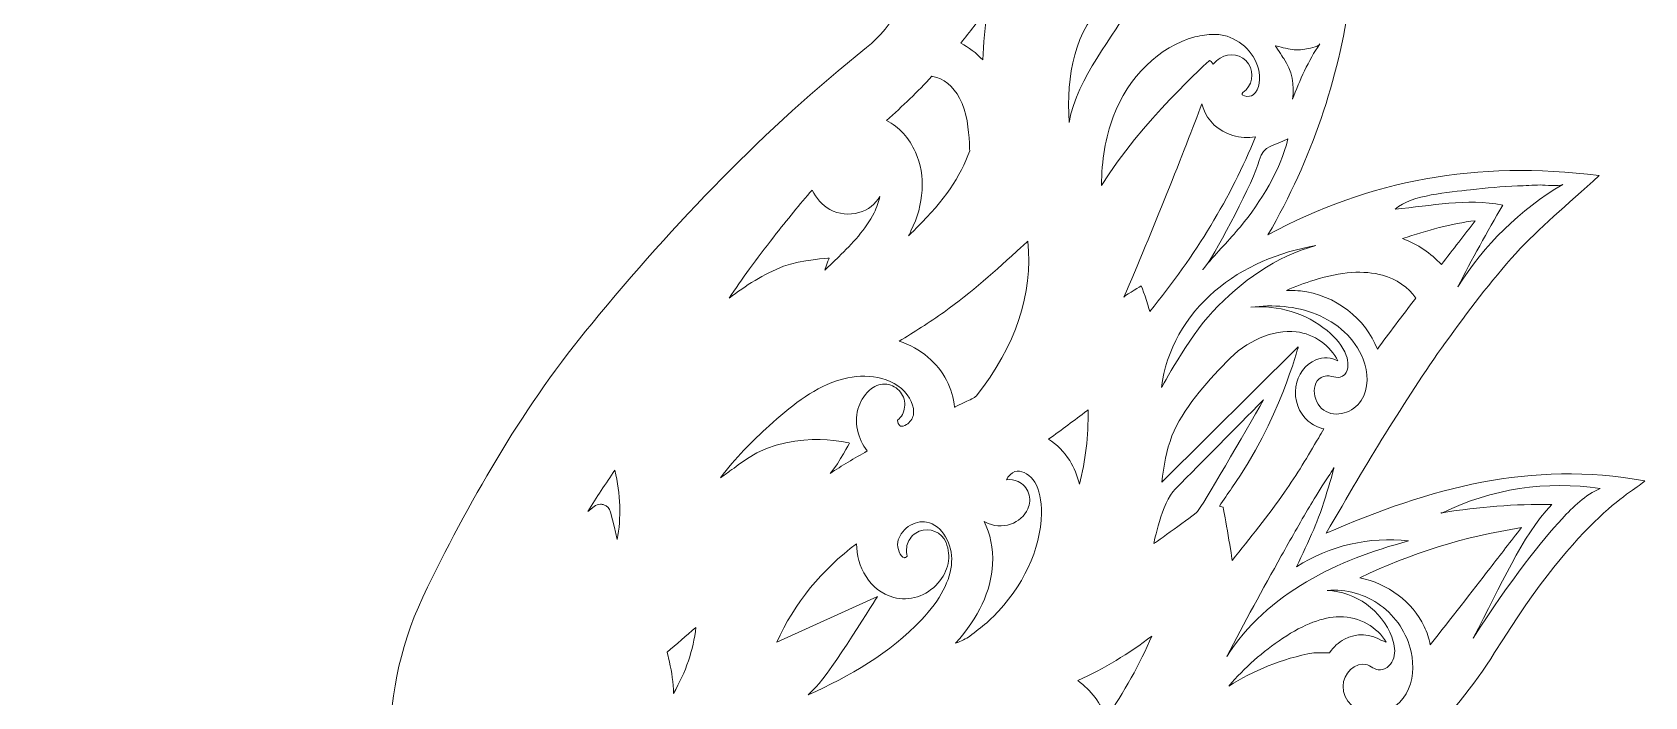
# Model space of a CAD drawing. Header units: millimetres. Extents: x 987 to 1293, y -356 to 1062.
# Drawn here: x 1136.1 to 1293, y 588.4 to 653.1 of the extents above; entities that cross this region are included whole.
import ezdxf

# ---------------------------------------------------------------- set-up
doc = ezdxf.new("R2010")
doc.units = ezdxf.units.MM
doc.header["$MEASUREMENT"] = 0
doc.layers.add('Layer 4', color=7, linetype='Continuous')

msp = doc.modelspace()

# ---------------------------------------------------------------- linework, layer by layer
at = {"layer": 'Layer 4', "lineweight": 0}
for points, knots in [([(1023.97, 546.08), (1027.06, 544.38), (1030.31, 542.99), (1034.47, 540.98), (1029.22, 539.49), (1024.64, 538.72), (1020.03, 538.36), (1015.08, 537.97), (1010.07, 537.55), (1005.14, 537.91), (1000.44, 538.25), (995.81, 539.56), (991.14, 540.45), (992.8, 534.71), (1003.7, 523.81), (1012.31, 519.25), (1018.81, 515.82), (1023.2, 514.94), (1042.97, 513.18), (1037, 508.92), (1031.68, 504.78), (1025.46, 501.84), (1019.22, 498.89), (1012.72, 498.09), (1005.26, 499.12), (1007.97, 493.41), (1011.52, 489.89), (1016.14, 487.38), (1022.41, 483.98), (1029.15, 482.44), (1036.17, 483.69), (1042.59, 484.84), (1048.89, 486.71), (1055.02, 488.21), (1054.31, 481.01), (1053.75, 473.23), (1052.73, 465.51), (1051.81, 458.51), (1049.08, 452.23), (1043.81, 447.26), (1043.02, 446.51), (1042.41, 445.57), (1041.6, 444.57), (1052.38, 444), (1069.65, 458.67), (1076.96, 474.54), (1081.12, 470.34), (1085.37, 466.39), (1091.99, 464.65), (1090.27, 473.07), (1089.15, 482.82), (1094.13, 490.62), (1094.4, 489.45), (1095.68, 487.52), (1096.7, 486.78), (1099.2, 489.84), (1101.59, 492.75), (1103.98, 495.66), (1103.67, 490.47), (1104.35, 486.14), (1107.32, 482.09), (1113.28, 473.96), (1124.68, 472.7), (1133.31, 479.83), (1141.53, 486.62), (1139.88, 497.55), (1136.21, 504.03), (1132.99, 509.74), (1128.3, 514.06), (1123.26, 518.12), (1116.49, 523.58), (1110.38, 529.66), (1105.64, 537.08), (1101.57, 543.45), (1100.49, 550.17), (1102.34, 557.36), (1103.3, 561.09), (1104.51, 564.77), (1105.95, 568.34), (1110.1, 578.67), (1110.67, 588.8), (1105.61, 599.1), (1101.13, 608.21), (1096.13, 616.87), (1089.63, 624.76), (1081.52, 634.58), (1072.85, 643.7), (1062.86, 651.65), (1060.26, 653.72), (1058.53, 657.19), (1057.07, 660.33), (1053.9, 667.15), (1051.58, 674.39), (1048.15, 681.06), (1042.49, 692.1), (1023.23, 707.96), (1022.46, 708.07), (1022.66, 707.11), (1025.43, 696.39), (1025.39, 691.85), (1025.33, 683.81), (1026.89, 676.24), (1029.95, 668.3), (1020, 675.45), (1006.86, 675.85), (1006.61, 675.51), (1007.48, 674.27), (1008.33, 673.01), (1009.23, 671.79), (1012.59, 667.18), (1014.98, 662.22), (1015.8, 656.47), (1016.95, 648.48), (1019.48, 640.89), (1023.79, 633.41), (1013.77, 638.79), (1003.58, 640.66), (991.55, 639.19), (994.75, 636.23), (997.39, 634.09), (999.65, 631.61), (1002.12, 628.89), (1004.34, 625.92), (1006.5, 622.93), (1008.57, 620.07), (1010.46, 617.07), (1012.34, 614.08), (1014.21, 611.08), (1015.96, 608.02), (1018.13, 604.36), (1007.93, 608.77), (998.26, 611.47), (987.11, 609.46), (988.04, 608.43), (993.18, 606.57), (1001.72, 592.73), (1003.74, 589.46), (1006.3, 586.52), (1008.86, 583.65), (1011.3, 580.91), (1014.07, 578.46), (1017.4, 575.2), (1007.46, 576.94), (988.31, 577.49), (988.31, 577.49), (988.31, 577.49), (999.15, 566.28), (1003.31, 561.63), (1009.19, 555.04), (1016.36, 550.28), (1023.97, 546.08)], [0, 0, 0, 0, 1, 1, 1, 2, 2, 2, 3, 3, 3, 4, 4, 4, 5, 5, 5, 6, 6, 6, 7, 7, 7, 8, 8, 8, 9, 9, 9, 10, 10, 10, 11, 11, 11, 12, 12, 12, 13, 13, 13, 14, 14, 14, 15, 15, 15, 16, 16, 16, 17, 17, 17, 18, 18, 18, 19, 19, 19, 20, 20, 20, 21, 21, 21, 22, 22, 22, 23, 23, 23, 24, 24, 24, 25, 25, 25, 26, 26, 26, 27, 27, 27, 28, 28, 28, 29, 29, 29, 30, 30, 30, 31, 31, 31, 32, 32, 32, 33, 33, 33, 34, 34, 34, 35, 35, 35, 36, 36, 36, 37, 37, 37, 38, 38, 38, 39, 39, 39, 40, 40, 40, 41, 41, 41, 42, 42, 42, 43, 43, 43, 44, 44, 44, 45, 45, 45, 46, 46, 46, 47, 47, 47, 48, 48, 48, 49, 49, 49, 50, 50, 50, 50]), ([(1276.84, 561.63), (1281, 566.28), (1291.84, 577.49), (1291.84, 577.49), (1291.84, 577.49), (1272.69, 576.94), (1262.75, 575.2), (1266.08, 578.46), (1268.85, 580.91), (1271.29, 583.65), (1273.85, 586.52), (1276.41, 589.46), (1278.43, 592.73), (1286.97, 606.57), (1292.11, 608.43), (1293.04, 609.46), (1281.89, 611.47), (1272.22, 608.77), (1262.02, 604.36), (1264.19, 608.02), (1265.94, 611.08), (1267.81, 614.08), (1269.69, 617.07), (1271.58, 620.07), (1273.65, 622.93), (1275.81, 625.92), (1278.03, 628.89), (1280.5, 631.61), (1282.76, 634.09), (1285.4, 636.23), (1288.6, 639.19), (1276.57, 640.66), (1266.38, 638.79), (1256.36, 633.41), (1260.67, 640.89), (1263.2, 648.48), (1264.35, 656.47), (1265.17, 662.22), (1267.56, 667.18), (1270.92, 671.79), (1271.82, 673.01), (1272.67, 674.27), (1273.54, 675.51), (1273.29, 675.85), (1260.15, 675.45), (1250.2, 668.3), (1253.26, 676.24), (1254.82, 683.81), (1254.76, 691.85), (1254.72, 696.39), (1257.49, 707.11), (1257.69, 708.07), (1256.92, 707.96), (1237.66, 692.1), (1232, 681.06), (1228.57, 674.39), (1226.25, 667.15), (1223.08, 660.33), (1221.62, 657.19), (1219.89, 653.72), (1217.29, 651.65), (1207.3, 643.7), (1198.63, 634.58), (1190.53, 624.76), (1184.02, 616.87), (1179.02, 608.21), (1174.54, 599.1), (1169.48, 588.8), (1170.05, 578.67), (1174.21, 568.34), (1175.64, 564.77), (1176.85, 561.09), (1177.81, 557.36), (1179.66, 550.17), (1178.58, 543.45), (1174.51, 537.08), (1169.77, 529.66), (1163.66, 523.58), (1156.89, 518.12), (1151.85, 514.06), (1147.17, 509.74), (1143.94, 504.03), (1140.27, 497.55), (1138.62, 486.62), (1146.84, 479.83), (1155.47, 472.7), (1166.87, 473.96), (1172.83, 482.09), (1175.8, 486.14), (1176.48, 490.47), (1176.18, 495.66), (1178.56, 492.75), (1180.95, 489.84), (1183.45, 486.78), (1184.47, 487.52), (1185.75, 489.45), (1186.02, 490.62), (1191, 482.82), (1189.88, 473.07), (1188.16, 464.65), (1194.78, 466.39), (1199.03, 470.34), (1203.19, 474.54), (1210.5, 458.67), (1227.77, 444), (1238.55, 444.57), (1237.74, 445.57), (1237.13, 446.51), (1236.34, 447.26), (1231.07, 452.23), (1228.34, 458.51), (1227.42, 465.51), (1226.4, 473.23), (1225.84, 481.01), (1225.13, 488.21), (1231.26, 486.71), (1237.56, 484.84), (1243.98, 483.69), (1251, 482.44), (1257.74, 483.98), (1264.01, 487.38), (1268.63, 489.89), (1272.18, 493.41), (1274.89, 499.12), (1267.43, 498.09), (1260.93, 498.89), (1254.69, 501.84), (1248.47, 504.78), (1243.15, 508.92), (1237.18, 513.18), (1256.95, 514.94), (1261.34, 515.82), (1267.84, 519.25), (1276.45, 523.81), (1287.35, 534.71), (1289.01, 540.45), (1284.34, 539.56), (1279.71, 538.25), (1275.01, 537.91), (1270.08, 537.55), (1265.07, 537.97), (1260.12, 538.36), (1255.51, 538.72), (1250.93, 539.49), (1245.68, 540.98), (1249.84, 542.99), (1253.09, 544.38), (1256.18, 546.08), (1263.79, 550.28), (1270.96, 555.04), (1276.84, 561.63)], [0, 0, 0, 0, 1, 1, 1, 2, 2, 2, 3, 3, 3, 4, 4, 4, 5, 5, 5, 6, 6, 6, 7, 7, 7, 8, 8, 8, 9, 9, 9, 10, 10, 10, 11, 11, 11, 12, 12, 12, 13, 13, 13, 14, 14, 14, 15, 15, 15, 16, 16, 16, 17, 17, 17, 18, 18, 18, 19, 19, 19, 20, 20, 20, 21, 21, 21, 22, 22, 22, 23, 23, 23, 24, 24, 24, 25, 25, 25, 26, 26, 26, 27, 27, 27, 28, 28, 28, 29, 29, 29, 30, 30, 30, 31, 31, 31, 32, 32, 32, 33, 33, 33, 34, 34, 34, 35, 35, 35, 36, 36, 36, 37, 37, 37, 38, 38, 38, 39, 39, 39, 40, 40, 40, 41, 41, 41, 42, 42, 42, 43, 43, 43, 44, 44, 44, 45, 45, 45, 46, 46, 46, 47, 47, 47, 48, 48, 48, 49, 49, 49, 50, 50, 50, 50]), ([(1243.26, 656.48), (1241.32, 652.35), (1237.82, 648.96), (1237, 644.34), (1236.78, 649.14), (1237.4, 653), (1240.84, 656.68), (1242.41, 658.35), (1244.33, 659.83), (1245.15, 661.98), (1244.62, 660.11), (1244.09, 658.23), (1243.26, 656.48)], [0, 0, 0, 0, 1, 1, 1, 2, 2, 2, 3, 3, 3, 4, 4, 4, 4]), ([(1229.05, 655.53), (1228.8, 653.69), (1228.68, 652.01), (1228.59, 650.44), (1227.96, 651.13), (1227.24, 651.69), (1226.45, 652.09), (1227.32, 653.17), (1228.17, 654.29), (1229.05, 655.53)], [0, 0, 0, 0, 1, 1, 1, 2, 2, 2, 3, 3, 3, 3]), ([(1249.25, 652.68), (1249.89, 652.85), (1250.49, 652.93), (1251.05, 652.93), (1251.29, 652.93), (1251.52, 652.92), (1251.74, 652.89), (1253.48, 652.64), (1255, 651.28), (1255.44, 649.57), (1255.66, 648.73), (1255.59, 647.57), (1254.91, 647.04), (1254.75, 646.92), (1254.39, 646.84), (1254.07, 646.94), (1253.93, 646.98), (1253.85, 647.04), (1253.84, 647.06), (1253.82, 647.12), (1253.87, 647.26), (1253.92, 647.29), (1254.84, 647.9), (1255.08, 649.15), (1254.47, 650.07), (1253.86, 650.98), (1252.62, 651.23), (1251.7, 650.62), (1251.45, 650.45), (1251.22, 650.26), (1251.02, 650.05), (1250.94, 650.19), (1250.68, 650.4), (1250.68, 650.4), (1250.68, 650.4), (1243.89, 644.32), (1240.16, 638.21), (1240.16, 640.66), (1240.54, 642.9), (1241.29, 644.89), (1242.75, 648.79), (1245.8, 651.78), (1249.25, 652.68)], [0, 0, 0, 0, 1, 1, 1, 2, 2, 2, 3, 3, 3, 4, 4, 4, 5, 5, 5, 6, 6, 6, 7, 7, 7, 8, 8, 8, 9, 9, 9, 10, 10, 10, 11, 11, 11, 12, 12, 12, 13, 13, 13, 14, 14, 14, 14]), ([(1258.74, 646.61), (1259, 647.97), (1258.69, 649.43), (1257.9, 650.57), (1257.76, 650.77), (1257.08, 651.83), (1257.08, 651.83), (1257.08, 651.83), (1258.16, 651.56), (1258.32, 651.53), (1258.85, 651.41), (1259.4, 651.4), (1259.94, 651.49), (1260.3, 651.54), (1261.2, 651.69), (1261.42, 652.01), (1260.27, 650.36), (1259.48, 648.48), (1258.74, 646.61)], [0, 0, 0, 0, 1, 1, 1, 2, 2, 2, 3, 3, 3, 4, 4, 4, 5, 5, 5, 6, 6, 6, 6]), ([(1223.64, 648.85), (1223.68, 648.84), (1223.72, 648.83), (1223.75, 648.83), (1224.73, 648.69), (1225.75, 647.86), (1226.35, 646.72), (1227.06, 645.35), (1227.23, 643.66), (1227.3, 642.34), (1227.31, 642.08), (1227.32, 641.84), (1227.33, 641.61), (1226.43, 639.08), (1224.81, 636.72), (1222.23, 634.18), (1222.23, 634.18), (1221.81, 633.75), (1221.81, 633.75), (1221.66, 633.6), (1221.51, 633.46), (1221.36, 633.31), (1221.44, 633.47), (1221.53, 633.63), (1221.61, 633.79), (1222.89, 636.39), (1223.06, 639.19), (1222.05, 641.47), (1221.45, 642.83), (1220.44, 643.93), (1219.23, 644.55), (1220.8, 645.94), (1222.26, 647.36), (1223.64, 648.85)], [0, 0, 0, 0, 1, 1, 1, 2, 2, 2, 3, 3, 3, 4, 4, 4, 5, 5, 5, 6, 6, 6, 7, 7, 7, 8, 8, 8, 9, 9, 9, 10, 10, 10, 11, 11, 11, 11]), ([(1244.85, 625.94), (1244.73, 626.6), (1244.03, 628.45), (1244.03, 628.45), (1244.03, 628.45), (1242.72, 627.68), (1242.32, 627.35), (1245.04, 633.53), (1248.26, 641.79), (1249.94, 646.17), (1249.97, 646.04), (1250.01, 645.9), (1250.05, 645.77), (1250.49, 644.49), (1251.54, 643.51), (1252.94, 643.1), (1253.66, 642.89), (1254.41, 642.84), (1255.14, 642.95), (1252.75, 637.08), (1249.36, 631.48), (1244.85, 625.94)], [0, 0, 0, 0, 1, 1, 1, 2, 2, 2, 3, 3, 3, 4, 4, 4, 5, 5, 5, 6, 6, 6, 7, 7, 7, 7]), ([(1253.68, 634.21), (1252.6, 632.91), (1251.4, 631.71), (1250.32, 630.41), (1249.93, 629.88), (1249.9, 629.9), (1250.32, 630.41), (1251.47, 631.96), (1255.02, 638.74), (1255.5, 640.64), (1255.91, 642.23), (1256.99, 642.03), (1258.3, 642.77), (1257.58, 639.69), (1255.67, 636.63), (1253.68, 634.21)], [0, 0, 0, 0, 1, 1, 1, 2, 2, 2, 3, 3, 3, 4, 4, 4, 5, 5, 5, 5]), ([(1208.25, 633.21), (1209.59, 634.93), (1210.79, 636.41), (1212, 637.78), (1212.37, 636.98), (1212.97, 636.31), (1213.72, 635.89), (1214.57, 635.42), (1215.6, 635.3), (1216.55, 635.58), (1217.43, 635.83), (1218.15, 636.39), (1218.58, 637.15), (1218.47, 636.63), (1218.28, 636.09), (1218.02, 635.56), (1217.22, 633.95), (1215.88, 632.56), (1214.58, 631.28), (1214.13, 630.84), (1213.68, 630.41), (1213.22, 629.98), (1213.27, 630.24), (1213.65, 631.14), (1213.65, 631.14), (1213.65, 631.14), (1210.94, 631.01), (1209.21, 630.35), (1207.26, 629.6), (1205.51, 628.45), (1203.91, 627.26), (1205.12, 629.06), (1206.58, 631.09), (1208.25, 633.21)], [0, 0, 0, 0, 1, 1, 1, 2, 2, 2, 3, 3, 3, 4, 4, 4, 5, 5, 5, 6, 6, 6, 7, 7, 7, 8, 8, 8, 9, 9, 9, 10, 10, 10, 11, 11, 11, 11]), ([(1276.09, 637.8), (1277.61, 637.99), (1279.13, 638.1), (1280.66, 638.18), (1281.39, 638.21), (1282.13, 638.24), (1282.86, 638.27), (1283.37, 638.28), (1284.64, 638.08), (1285.06, 638.33), (1280.92, 635.88), (1277.39, 632.42), (1274.85, 628.34), (1276.2, 631.05), (1277.71, 633.69), (1279.22, 636.32), (1275.64, 637), (1272.29, 636.22), (1268.74, 635.93), (1270.43, 637.35), (1273.97, 637.54), (1276.09, 637.8)], [0, 0, 0, 0, 1, 1, 1, 2, 2, 2, 3, 3, 3, 4, 4, 4, 5, 5, 5, 6, 6, 6, 7, 7, 7, 7]), ([(1273.24, 630.52), (1272.23, 631.62), (1270.92, 632.5), (1269.47, 633.05), (1271.87, 633.85), (1274.21, 634.52), (1276.54, 634.79), (1276, 634.1), (1275.47, 633.4), (1274.93, 632.71), (1274.37, 631.98), (1273.81, 631.25), (1273.24, 630.52)], [0, 0, 0, 0, 1, 1, 1, 2, 2, 2, 3, 3, 3, 4, 4, 4, 4]), ([(1232.35, 632.2), (1232.56, 632.4), (1232.78, 632.59), (1233, 632.79), (1233.49, 627.6), (1231.84, 622.65), (1227.97, 617.72), (1227.84, 617.57), (1227.25, 617.29), (1226.93, 617.14), (1226.93, 617.14), (1225.9, 616.65), (1225.9, 616.65), (1225.88, 616.64), (1225.87, 616.64), (1225.85, 616.63), (1225.71, 618.42), (1224.78, 620.22), (1223.26, 621.5), (1222.45, 622.18), (1221.5, 622.71), (1220.46, 623.07), (1221.9, 623.93), (1223.4, 624.87), (1224.84, 625.9), (1227.49, 627.8), (1229.85, 629.94), (1232.35, 632.2)], [0, 0, 0, 0, 1, 1, 1, 2, 2, 2, 3, 3, 3, 4, 4, 4, 5, 5, 5, 6, 6, 6, 7, 7, 7, 8, 8, 8, 9, 9, 9, 9]), ([(1261.03, 632.37), (1257.13, 631.3), (1253.75, 628.89), (1250.99, 625.94), (1248.52, 623.29), (1246.01, 618.56), (1246.01, 618.56), (1246.41, 622.19), (1248.4, 625.55), (1251.17, 627.93), (1253.94, 630.31), (1257.44, 631.75), (1261.03, 632.37)], [0, 0, 0, 0, 1, 1, 1, 2, 2, 2, 3, 3, 3, 4, 4, 4, 4]), ([(1267.52, 629.48), (1268.84, 629.12), (1270.05, 628.28), (1270.75, 627.26), (1269.36, 625.44), (1268.13, 623.81), (1267.01, 622.28), (1265.89, 625.23), (1262.93, 627.59), (1259.52, 627.95), (1259.17, 627.98), (1258.82, 628), (1258.47, 628), (1258.37, 628), (1258.26, 628), (1258.16, 628), (1259.04, 628.38), (1259.94, 628.72), (1260.85, 629.01), (1263.5, 629.83), (1265.69, 629.99), (1267.52, 629.48)], [0, 0, 0, 0, 1, 1, 1, 2, 2, 2, 3, 3, 3, 4, 4, 4, 5, 5, 5, 6, 6, 6, 7, 7, 7, 7]), ([(1265.44, 617.28), (1264.68, 616.1), (1262.95, 615.54), (1261.79, 616.34), (1260.67, 617.12), (1260.37, 619.49), (1262.08, 619.67), (1262.73, 619.74), (1263.23, 619.2), (1263.83, 619.83), (1264.27, 620.29), (1264.19, 621.1), (1263.99, 621.65), (1263.63, 622.63), (1262.91, 623.44), (1262.11, 624.1), (1260.06, 625.78), (1257.33, 626.61), (1254.7, 626.37), (1256.84, 626.63), (1259.07, 626.5), (1261.07, 625.68), (1263.08, 624.87), (1264.83, 623.33), (1265.62, 621.32), (1266.13, 620.01), (1266.2, 618.45), (1265.44, 617.28)], [0, 0, 0, 0, 1, 1, 1, 2, 2, 2, 3, 3, 3, 4, 4, 4, 5, 5, 5, 6, 6, 6, 7, 7, 7, 8, 8, 8, 9, 9, 9, 9]), ([(1260.29, 615.28), (1260.72, 614.91), (1261.24, 614.65), (1261.81, 614.51), (1261.64, 614.23), (1261.47, 613.94), (1261.3, 613.66), (1261.3, 613.66), (1261.3, 613.66), (1261.3, 613.66), (1260.25, 611.88), (1259.16, 610.04), (1257.98, 608.35), (1256.4, 606.08), (1254.61, 603.86), (1252.87, 601.71), (1252.81, 602.48), (1252, 606.89), (1252, 606.89), (1252, 606.89), (1251.76, 606.98), (1251.63, 606.98), (1252.05, 607.6), (1252.45, 608.21), (1252.86, 608.78), (1257.43, 615.25), (1259.31, 622.5), (1259.31, 622.5), (1259.31, 622.5), (1246.02, 609.32), (1246.02, 609.32), (1246.21, 610.93), (1246.47, 612.45), (1247.02, 613.83), (1248.05, 616.46), (1250.29, 618.93), (1252.31, 621.04), (1254.28, 623.12), (1256.82, 624.21), (1259.1, 623.97), (1260.86, 623.78), (1262.49, 622.58), (1263.16, 621.13), (1262.55, 621.5), (1261.76, 621.56), (1261.03, 621.25), (1259.98, 620.79), (1259.26, 619.81), (1259.08, 618.62), (1258.89, 617.35), (1259.35, 616.07), (1260.29, 615.28)], [0, 0, 0, 0, 1, 1, 1, 2, 2, 2, 3, 3, 3, 4, 4, 4, 5, 5, 5, 6, 6, 6, 7, 7, 7, 8, 8, 8, 9, 9, 9, 10, 10, 10, 11, 11, 11, 12, 12, 12, 13, 13, 13, 14, 14, 14, 15, 15, 15, 16, 16, 16, 17, 17, 17, 17]), ([(1203.07, 609.76), (1204.46, 611.66), (1206.18, 613.35), (1207.82, 614.83), (1209.78, 616.61), (1211.94, 618.37), (1214.35, 619.19), (1216.22, 619.83), (1218.87, 619.97), (1220.68, 618.44), (1221.54, 617.72), (1222, 616.67), (1221.84, 615.84), (1221.77, 615.51), (1221.5, 615.14), (1221.17, 614.94), (1220.95, 614.8), (1220.73, 614.75), (1220.57, 614.79), (1220.52, 614.82), (1220.37, 614.97), (1220.32, 615.21), (1220.31, 615.26), (1220.31, 615.32), (1220.31, 615.36), (1220.69, 615.68), (1220.93, 616.13), (1220.99, 616.64), (1221.06, 617.17), (1220.91, 617.69), (1220.58, 618.11), (1220.25, 618.53), (1219.78, 618.8), (1219.25, 618.86), (1218.72, 618.92), (1218.19, 618.78), (1217.77, 618.45), (1216.59, 617.52), (1216.08, 616.02), (1216.4, 614.42), (1216.56, 613.65), (1216.89, 612.95), (1217.36, 612.37), (1216.08, 611.65), (1214.88, 610.93), (1213.75, 610.19), (1214.7, 611.32), (1215.62, 613.14), (1215.62, 613.14), (1215.62, 613.14), (1209.57, 614.75), (1204.78, 611.01), (1204.52, 610.8), (1204.25, 610.61), (1203.99, 610.42), (1203.68, 610.2), (1203.37, 609.98), (1203.07, 609.76)], [0, 0, 0, 0, 1, 1, 1, 2, 2, 2, 3, 3, 3, 4, 4, 4, 5, 5, 5, 6, 6, 6, 7, 7, 7, 8, 8, 8, 9, 9, 9, 10, 10, 10, 11, 11, 11, 12, 12, 12, 13, 13, 13, 14, 14, 14, 15, 15, 15, 16, 16, 16, 17, 17, 17, 18, 18, 18, 19, 19, 19, 19]), ([(1247.34, 608.66), (1250.2, 611.55), (1253.06, 614.45), (1255.92, 617.34), (1254.16, 614.23), (1249.93, 606.95), (1249.51, 606.49), (1249.08, 606.03), (1245.25, 603.35), (1245.25, 603.35), (1245.25, 603.35), (1246.02, 607.33), (1247.34, 608.66)], [0, 0, 0, 0, 1, 1, 1, 2, 2, 2, 3, 3, 3, 4, 4, 4, 4]), ([(1237.06, 611.43), (1236.53, 612.29), (1235.82, 613), (1235, 613.52), (1236.28, 614.41), (1237.51, 615.36), (1238.72, 616.28), (1238.76, 616.31), (1238.8, 616.34), (1238.85, 616.37), (1238.89, 613.8), (1238.61, 611.4), (1238.01, 609.13), (1237.8, 609.98), (1237.48, 610.75), (1237.06, 611.43)], [0, 0, 0, 0, 1, 1, 1, 2, 2, 2, 3, 3, 3, 4, 4, 4, 5, 5, 5, 5]), ([(1260.82, 604.72), (1260.27, 603.51), (1259.71, 602.3), (1259.15, 601.09), (1262.35, 603.15), (1266.27, 604.06), (1270.04, 603.61), (1266.59, 602.67), (1263.19, 601.45), (1260.11, 599.63), (1257.03, 597.82), (1254.27, 595.39), (1252.36, 592.36), (1254.08, 595.65), (1255.85, 598.91), (1257.66, 602.15), (1258.56, 603.75), (1259.47, 605.35), (1260.4, 606.94), (1261.06, 608.08), (1262.8, 610.74), (1262.8, 610.74), (1262.8, 610.74), (1261.61, 606.43), (1260.82, 604.72)], [0, 0, 0, 0, 1, 1, 1, 2, 2, 2, 3, 3, 3, 4, 4, 4, 5, 5, 5, 6, 6, 6, 7, 7, 7, 8, 8, 8, 8]), ([(1192.79, 610.5), (1193.34, 608.12), (1193.41, 605.88), (1193.02, 603.74), (1192.93, 604.13), (1192.83, 604.52), (1192.74, 604.91), (1192.74, 604.91), (1192.36, 606.42), (1192.36, 606.42), (1192.28, 606.75), (1192.04, 607.01), (1191.71, 607.12), (1191.61, 607.16), (1191.5, 607.18), (1191.39, 607.18), (1191.17, 607.18), (1190.95, 607.1), (1190.77, 606.96), (1190.77, 606.96), (1190.16, 606.48), (1190.16, 606.48), (1191.01, 607.86), (1191.9, 609.2), (1192.79, 610.5)], [0, 0, 0, 0, 1, 1, 1, 2, 2, 2, 3, 3, 3, 4, 4, 4, 5, 5, 5, 6, 6, 6, 7, 7, 7, 8, 8, 8, 8]), ([(1229.6, 596.22), (1229.4, 596.02), (1229.2, 595.83), (1228.99, 595.64), (1228.44, 595.19), (1227.89, 594.75), (1227.33, 594.34), (1226.99, 594.08), (1226.5, 593.87), (1225.96, 593.64), (1228.2, 596.17), (1229.41, 598.75), (1229.56, 601.33), (1229.65, 602.89), (1229.32, 604.3), (1228.72, 605.49), (1228.76, 605.47), (1228.81, 605.44), (1228.85, 605.42), (1229.59, 605.04), (1230.51, 604.97), (1231.31, 605.24), (1232.07, 605.5), (1232.67, 606.03), (1232.99, 606.73), (1233.22, 607.22), (1233.24, 607.76), (1233.06, 608.26), (1232.88, 608.77), (1232.51, 609.17), (1232.03, 609.39), (1231.67, 609.56), (1231.29, 609.61), (1230.92, 609.56), (1230.97, 609.67), (1231.03, 609.78), (1231.11, 609.89), (1231.33, 610.18), (1231.66, 610.39), (1231.94, 610.41), (1232.52, 610.45), (1233.25, 609.99), (1233.66, 609.32), (1234.12, 608.59), (1234.33, 607.56), (1234.31, 606.27), (1234.31, 606.27), (1234.31, 606.27), (1234.31, 606.27), (1234.24, 602.79), (1232.53, 599.12), (1229.6, 596.22)], [0, 0, 0, 0, 1, 1, 1, 2, 2, 2, 3, 3, 3, 4, 4, 4, 5, 5, 5, 6, 6, 6, 7, 7, 7, 8, 8, 8, 9, 9, 9, 10, 10, 10, 11, 11, 11, 12, 12, 12, 13, 13, 13, 14, 14, 14, 15, 15, 15, 16, 16, 16, 17, 17, 17, 17]), ([(1273.36, 606.36), (1278.08, 608.68), (1283.52, 609.51), (1288.71, 608.71), (1287.25, 608.09), (1286.07, 606.94), (1285, 605.77), (1283, 603.59), (1280.05, 599.95), (1276.35, 594.14), (1279.14, 599.39), (1280.98, 603.94), (1283.98, 607.16), (1280.42, 607.2), (1276.87, 606.93), (1273.36, 606.36), (1273.32, 606.34), (1273.28, 606.32), (1273.25, 606.3), (1273.25, 606.3), (1273.18, 606.33), (1273.18, 606.33), (1273.24, 606.34), (1273.3, 606.35), (1273.36, 606.36)], [0, 0, 0, 0, 1, 1, 1, 2, 2, 2, 3, 3, 3, 4, 4, 4, 5, 5, 5, 6, 6, 6, 7, 7, 7, 8, 8, 8, 8]), ([(1225.02, 603.45), (1224.61, 604.47), (1223.44, 604.96), (1222.42, 604.55), (1221.92, 604.35), (1221.54, 603.97), (1221.33, 603.48), (1221.15, 603.05), (1221.12, 602.58), (1221.25, 602.14), (1221.14, 602.02), (1221, 601.97), (1220.98, 601.97), (1220.57, 602.08), (1220.23, 602.86), (1220.33, 603.49), (1220.42, 604.06), (1220.79, 604.61), (1221.35, 605), (1221.91, 605.4), (1222.56, 605.56), (1223.13, 605.45), (1224.7, 605.14), (1225.66, 603.19), (1225.57, 601.56), (1225.47, 599.79), (1224.48, 597.89), (1222.63, 595.93), (1222.63, 595.93), (1222.63, 595.93), (1222.63, 595.93), (1219.6, 592.69), (1215.61, 590.42), (1211.59, 588.61), (1211.86, 588.88), (1212.12, 589.14), (1212.37, 589.4), (1213.77, 590.81), (1218.36, 598.21), (1218.36, 598.21), (1218.36, 598.21), (1208.54, 593.74), (1208.54, 593.74), (1210.25, 597.52), (1212.96, 600.87), (1216.32, 603.33), (1216.31, 601.17), (1217.56, 598.75), (1219.93, 598.11), (1221.44, 597.7), (1223.13, 598.24), (1224.24, 599.49), (1225.27, 600.64), (1225.56, 602.12), (1225.02, 603.45)], [0, 0, 0, 0, 1, 1, 1, 2, 2, 2, 3, 3, 3, 4, 4, 4, 5, 5, 5, 6, 6, 6, 7, 7, 7, 8, 8, 8, 9, 9, 9, 10, 10, 10, 11, 11, 11, 12, 12, 12, 13, 13, 13, 14, 14, 14, 15, 15, 15, 16, 16, 16, 17, 17, 17, 18, 18, 18, 18]), ([(1271.58, 595.27), (1271.58, 595.27), (1271.58, 595.27), (1271.58, 595.27), (1270.42, 597.69), (1268.03, 599.45), (1265.32, 600.02), (1270.27, 602.42), (1275.46, 604.03), (1281.03, 604.9), (1280, 603.57), (1278.99, 602.26), (1277.99, 600.97), (1276.18, 598.63), (1274.18, 596.05), (1272.16, 593.5), (1272.04, 594.12), (1271.84, 594.72), (1271.58, 595.27)], [0, 0, 0, 0, 1, 1, 1, 2, 2, 2, 3, 3, 3, 4, 4, 4, 5, 5, 5, 6, 6, 6, 6]), ([(1269.82, 588.73), (1269.12, 587.51), (1267.76, 586.64), (1266.36, 586.74), (1264.96, 586.84), (1263.66, 588.05), (1263.67, 589.46), (1263.67, 590.67), (1264.84, 591.91), (1266.04, 591.53), (1266.6, 591.35), (1266.86, 590.9), (1267.54, 591.09), (1268.15, 591.26), (1268.55, 591.86), (1268.66, 592.45), (1268.77, 593.06), (1268.63, 593.68), (1268.42, 594.26), (1267.46, 596.82), (1264.87, 598.68), (1262.14, 598.78), (1263.97, 598.94), (1265.85, 598.42), (1267.33, 597.33), (1268.82, 596.25), (1269.89, 594.62), (1270.29, 592.82), (1270.6, 591.45), (1270.51, 589.95), (1269.82, 588.73)], [0, 0, 0, 0, 1, 1, 1, 2, 2, 2, 3, 3, 3, 4, 4, 4, 5, 5, 5, 6, 6, 6, 7, 7, 7, 8, 8, 8, 9, 9, 9, 10, 10, 10, 10]), ([(1197.87, 592.76), (1198.79, 593.56), (1199.72, 594.36), (1200.66, 595.18), (1200.66, 595.18), (1200.68, 595.19), (1200.68, 595.19), (1200.41, 592.96), (1199.7, 590.87), (1198.5, 588.76), (1198.47, 589.81), (1198.33, 590.82), (1198.1, 591.81), (1198.1, 591.81), (1197.87, 592.76), (1197.87, 592.76)], [0, 0, 0, 0, 1, 1, 1, 2, 2, 2, 3, 3, 3, 4, 4, 4, 5, 5, 5, 5]), ([(1252.54, 589.48), (1254.08, 591.26), (1255.85, 592.83), (1257.8, 594.13), (1259.89, 595.51), (1261.69, 596.2), (1263.31, 596.22), (1263.31, 596.22), (1263.38, 596.22), (1263.38, 596.22), (1265.24, 596.22), (1267.06, 595.21), (1267.87, 593.74), (1267.72, 593.81), (1267.57, 593.86), (1267.41, 593.9), (1266.37, 594.6), (1264.96, 594.66), (1263.8, 594.03), (1263.23, 593.73), (1262.75, 593.29), (1262.36, 592.72), (1260.97, 592.73), (1260.94, 592.72), (1260.84, 592.71), (1257.65, 592.15), (1254.95, 590.96), (1252.54, 589.48)], [0, 0, 0, 0, 1, 1, 1, 2, 2, 2, 3, 3, 3, 4, 4, 4, 5, 5, 5, 6, 6, 6, 7, 7, 7, 8, 8, 8, 9, 9, 9, 9]), ([(1245.07, 594.35), (1243.89, 591.64), (1242.33, 588.84), (1240.61, 586.36), (1240.11, 587.77), (1239.14, 589.07), (1237.86, 590.01), (1240.43, 591.19), (1242.79, 592.61), (1245.07, 594.35)], [0, 0, 0, 0, 1, 1, 1, 2, 2, 2, 3, 3, 3, 3])]:
    msp.add_open_spline(points, degree=3, knots=knots, dxfattribs=at)

doc.saveas('drawing.dxf')
